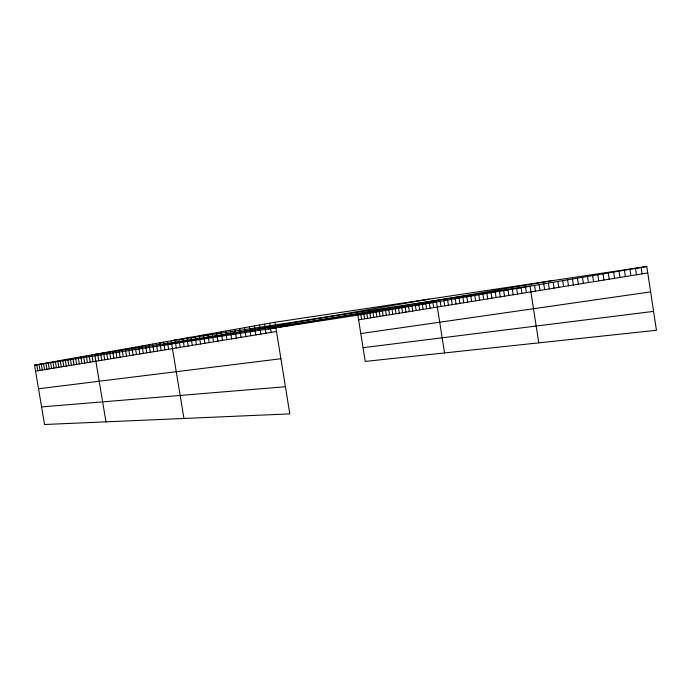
<?xml version="1.0" encoding="UTF-8"?>
<svg xmlns="http://www.w3.org/2000/svg" width="691" height="691" viewBox="0 0 691 691"><rect width="100%" height="100%" fill="white"/><g stroke="black" fill="none" stroke-linecap="round" stroke-linejoin="round"><path stroke-width="1.04" d="M275.001 322.248L289.814 413.874L44.535 424.507L34.55 365.133L275.001 322.248L646.776 266.493L656.45 330.272L365.228 361.419L357.852 315.139L646.776 266.493M159.863 345.759L429.258 299.117M268.272 328.994L552.023 280.701M35.561 371.136L276.504 331.507M358.603 319.812L647.761 272.945M34.55 365.133L357.852 315.139M360.788 333.554L650.628 291.878M363.043 347.694L653.582 311.373M38.523 388.765L280.9 358.733M41.572 406.913L285.426 386.735M86.332 355.9L87.446 362.602M83.594 356.392L84.708 363.051M80.882 356.876L81.987 363.501M78.204 357.351L79.31 363.941M75.552 357.826L76.649 364.382M72.935 358.292L74.023 364.813M70.344 358.75L71.423 365.237M67.778 359.208L68.858 365.66M65.239 359.666L66.31 366.075M62.726 360.115L63.797 366.489M60.247 360.555L61.309 366.904M57.785 360.996L58.839 367.31M55.349 361.428L56.403 367.707M52.948 361.859L53.993 368.104M50.564 362.283L51.609 368.493M48.206 362.697L49.242 368.882M45.874 363.12L46.902 369.27M43.559 363.526L44.587 369.65M41.27 363.941L42.298 370.03M39.007 364.338L40.026 370.402M36.77 364.744L37.78 370.773M149.075 344.705L150.327 352.263M145.559 345.336L146.794 352.842M142.078 345.958L143.313 353.412M138.649 346.571L139.876 353.982M135.263 347.176L136.481 354.535M131.912 347.772L133.121 355.088M128.604 348.359L129.813 355.632M125.339 348.938L126.539 356.176M122.108 349.516L123.3 356.703M118.921 350.087L120.113 357.23M115.777 350.648L116.952 357.748M112.659 351.201L113.834 358.266M109.584 351.754L110.75 358.767M106.544 352.298L107.701 359.268M103.538 352.833L104.695 359.769M100.575 353.36L101.715 360.253M97.638 353.887L98.778 360.737M105.965 421.838L94.736 354.405L436.513 301.898L444.538 352.937M91.903 354.906L93.035 361.687M89.104 355.407L90.227 362.144M212.163 333.451L213.536 341.864M207.801 334.228L209.174 342.581M203.508 334.997L204.864 343.289M199.267 335.757L200.615 343.988M195.087 336.5L196.425 344.679M190.966 337.234L192.297 345.362M186.898 337.959L188.22 346.027M182.89 338.676L184.203 346.692M178.934 339.385L180.239 347.34M175.022 340.076L176.326 347.988M183.953 418.461L171.169 340.767L530.006 286.16L538.781 342.857M167.369 341.44L168.656 349.249M163.612 342.114L164.89 349.862M159.906 342.779L161.176 350.475M156.252 343.427L157.513 351.08M152.642 344.075L153.894 351.676M269.723 323.189L271.209 332.38M264.515 324.114L265.992 333.235M259.393 325.029L260.861 334.081M254.348 325.927L255.808 334.91M249.382 326.817L250.833 335.731M244.484 327.689L245.927 336.534M239.665 328.545L241.099 337.329M234.914 329.391L236.331 338.115M230.233 330.229L231.64 338.884M225.62 331.058L227.019 339.652M221.068 331.861L222.459 340.395M216.585 332.665L217.967 341.138M401.851 307.737L402.637 312.678M398.543 308.29L399.32 313.213M395.261 308.842L396.038 313.749M392.004 309.395L392.782 314.275M388.774 309.931L389.543 314.802M385.569 310.475L386.338 315.321M382.391 311.01L383.16 315.83M379.238 311.537L380.007 316.348M376.111 312.064L376.871 316.849M373.01 312.591L373.771 317.359M369.927 313.109L370.687 317.86M366.878 313.619L367.629 318.352M363.846 314.129L364.598 318.845M360.84 314.638L361.583 319.328M466.84 296.793L467.677 302.131M462.935 297.45L463.765 302.77M459.057 298.106L459.886 303.392M455.214 298.745L456.043 304.023M451.413 299.393L452.234 304.636M447.638 300.024L448.459 305.249M443.898 300.654L444.71 305.854M440.184 301.276L441.005 306.459M432.911 302.503L433.723 307.642M429.344 303.107L430.148 308.221M425.803 303.703L426.606 308.791M422.296 304.29L423.099 309.361M418.824 304.878L419.618 309.922M415.369 305.457L416.163 310.484M411.948 306.035L412.743 311.036M408.554 306.605L409.348 311.589M405.194 307.175L405.98 312.133M525.514 286.912L526.395 292.613M521.066 287.663L521.947 293.338M516.661 288.406L517.533 294.055M512.29 289.14L513.163 294.763M507.963 289.866L508.835 295.463M503.679 290.591L504.542 296.154M499.438 291.308L500.293 296.845M495.231 292.008L496.086 297.527M491.059 292.716L491.914 298.201M486.93 293.407L487.786 298.875M482.836 294.098L483.691 299.54M478.785 294.781L479.632 300.196M474.769 295.454L475.615 300.844M470.787 296.128L471.625 301.492M592.619 275.614L593.56 281.729M587.514 276.478L588.438 282.559M582.453 277.324L583.377 283.379M577.443 278.171L578.367 284.191M572.485 279.009L573.4 284.994M567.579 279.829L568.494 285.789M562.716 280.65L563.631 286.575M557.905 281.462L558.812 287.361M553.137 282.265L554.044 288.13M548.421 283.06L549.328 288.898M543.757 283.846L544.646 289.659M539.127 284.623L540.025 290.41M534.549 285.392L535.439 291.153M641.101 267.452L642.077 273.861M635.487 268.402L636.454 274.776M629.924 269.335L630.892 275.674M624.431 270.259L625.39 276.564M618.989 271.174L619.948 277.454M613.608 272.081L614.558 278.326M608.279 272.98L609.22 279.19M603.001 273.869L603.951 280.045M597.784 274.742L598.726 280.892"/></g></svg>
